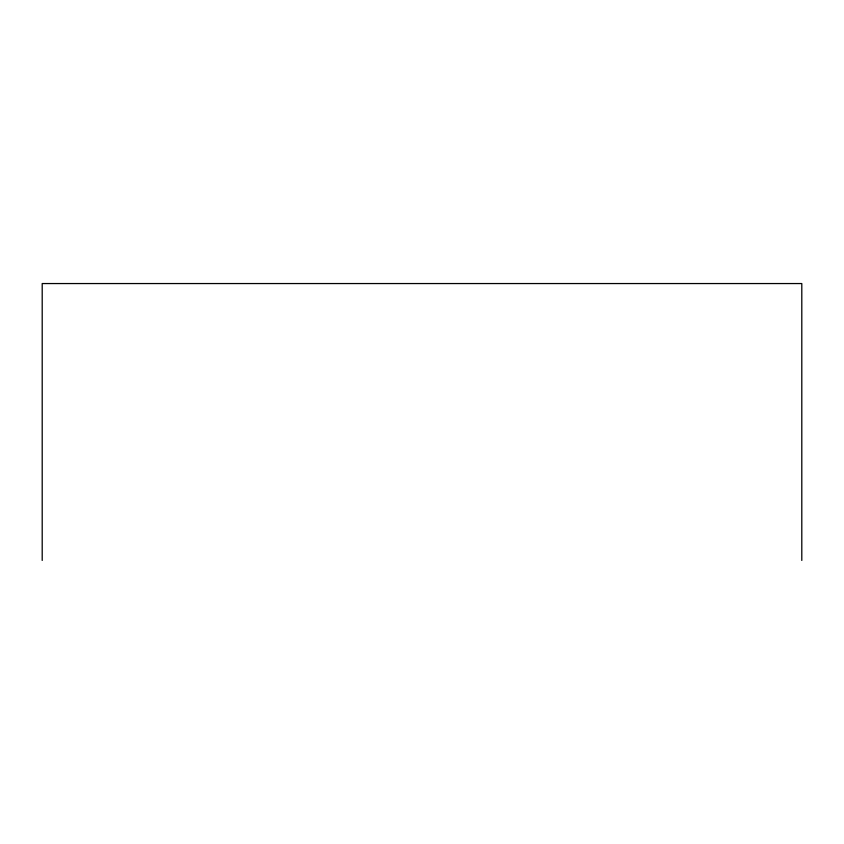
<?xml version="1.0" encoding="UTF-8"?>
<svg xmlns="http://www.w3.org/2000/svg" width="844" height="844" viewBox="0 0 844 844"><rect width="100%" height="100%" fill="white"/><g stroke="black" fill="none" stroke-linecap="round" stroke-linejoin="round"><path stroke-width="1.27" d="M801.8 560.448L801.8 283.552L42.2 283.552L42.2 560.448"/></g></svg>
